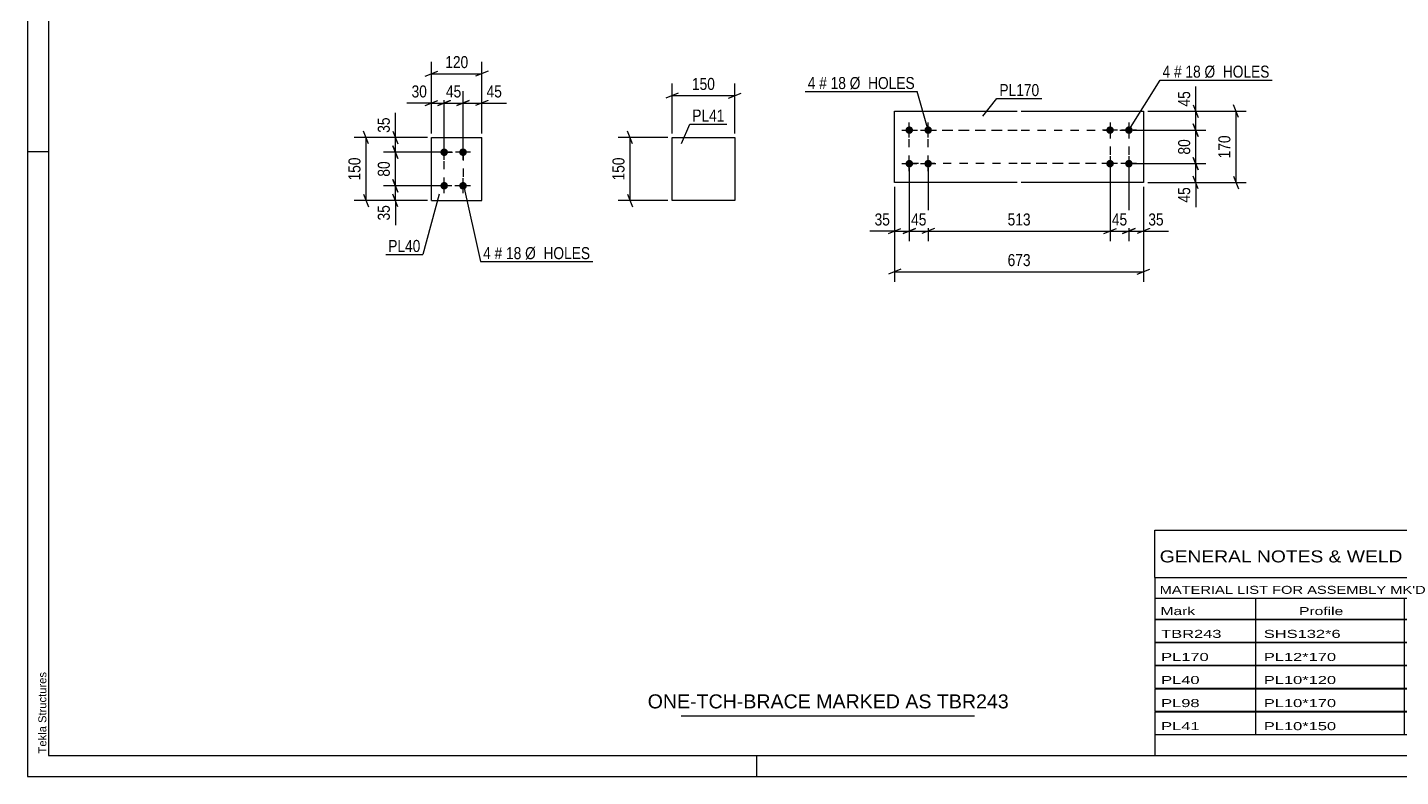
# Model space of a CAD drawing. Header units: millimetres. Extents: x 0 to 594, y 0 to 420.
# Drawn here: x 0 to 327.6, y 0 to 178.6 of the extents above; entities that cross this region are included whole.
import ezdxf

# ---------------------------------------------------------------- set-up
doc = ezdxf.new("R2010")
doc.units = ezdxf.units.MM
doc.linetypes.add('DXK_LINE_DOT2', pattern=[3.9198, 1.9599, -1.9599])
doc.styles.add('Arial', font='ARIAL.TTF', dxfattribs={"height": 0.2})
doc.styles.add('Arial Narrow', font='ARIALN.TTF', dxfattribs={"height": 0.2})

# ---------------------------------------------------------------- blocks, each defined once
blk = doc.blocks.new('Unknown-580874633-1129')
at = {"color": 5, "linetype": 'Continuous'}
for p, q in [((0, 420), (0, 0)), ((5, 415), (5, 5)), ((5, 149), (0, 149)), ((5, 5), (589, 5)), ((174, 0), (174, 5)), ((0, 0), (594, 0))]:
    blk.add_line(p, q, dxfattribs=at)
at = {"color": 174, "linetype": 'Continuous', "style": 'Arial'}
blk.add_text('Tekla Structures', height=1.9102, rotation=90, dxfattribs=at).set_placement((4.5, 5.5))
blk = doc.blocks.new('Part-580874633-3651 - 3650')
at = {"color": 2, "linetype": 'Continuous'}
for p, q in [((206.91, 158.65), (236.11, 158.65)), ((206.91, 141.65), (206.91, 158.65)), ((237.11, 158.65), (266.31, 158.65)), ((266.31, 158.65), (266.31, 141.65)), ((236.11, 141.65), (206.91, 141.65)), ((266.31, 141.65), (237.11, 141.65))]:
    blk.add_line(p, q, dxfattribs=at)
blk = doc.blocks.new('Bolt-580874633-3652 - 3650')
at = {"linetype": 'Continuous'}
for points in [[(258.31, 153.25, -1), (258.31, 155.05, -1)], [(262.81, 153.25, -1), (262.81, 155.05, -1)], [(258.31, 145.25, -1), (258.31, 147.05, -1)], [(262.81, 145.25, -1), (262.81, 147.05, -1)]]:
    blk.add_hatch(color=1, dxfattribs=at).paths.add_polyline_path(points)
at = {"color": 1, "linetype": 'Continuous'}
for p, q in [((260.11, 154.15), (256.51, 154.15)), ((258.31, 155.95), (258.31, 152.35)), ((264.61, 154.15), (261.01, 154.15)), ((262.81, 155.95), (262.81, 152.35)), ((258.31, 147.95), (258.31, 144.35)), ((262.81, 147.95), (262.81, 144.35)), ((260.11, 146.15), (256.51, 146.15)), ((264.61, 146.15), (261.01, 146.15))]:
    blk.add_line(p, q, dxfattribs=at)
blk = doc.blocks.new('Bolt-580874633-3653 - 3650')
at = {"linetype": 'Continuous'}
for points in [[(210.41, 155.05, -1), (210.41, 153.25, -1)], [(214.91, 155.05, -1), (214.91, 153.25, -1)], [(210.41, 147.05, -1), (210.41, 145.25, -1)], [(214.91, 147.05, -1), (214.91, 145.25, -1)]]:
    blk.add_hatch(color=1, dxfattribs=at).paths.add_polyline_path(points)
at = {"color": 1, "linetype": 'Continuous'}
for p, q in [((208.61, 154.15), (212.21, 154.15)), ((210.41, 152.35), (210.41, 155.95)), ((213.11, 154.15), (216.71, 154.15)), ((214.91, 152.35), (214.91, 155.95)), ((210.41, 144.35), (210.41, 147.95)), ((214.91, 144.35), (214.91, 147.95)), ((208.61, 146.15), (212.21, 146.15)), ((213.11, 146.15), (216.71, 146.15))]:
    blk.add_line(p, q, dxfattribs=at)
blk = doc.blocks.new('Part-580874633-1555 - 1539')
at = {"color": 2, "linetype": 'Continuous'}
for p, q in [((96.43, 137.38), (96.43, 152.38)), ((96.43, 152.38), (108.43, 152.38)), ((108.43, 137.38), (108.43, 152.38)), ((96.43, 137.38), (96.43, 137.38)), ((96.43, 137.38), (108.43, 137.38)), ((108.43, 137.38), (108.43, 137.38))]:
    blk.add_line(p, q, dxfattribs=at)
at = {"color": 7, "linetype": 'DXK_LINE_DOT2'}
for p, q in [((96.43, 152.38), (108.43, 152.38)), ((96.43, 137.38), (96.43, 137.38)), ((96.43, 137.38), (108.43, 137.38)), ((108.43, 137.38), (108.43, 137.38))]:
    blk.add_line(p, q, dxfattribs=at)
blk = doc.blocks.new('Bolt-580874633-1560 - 1539')
at = {"linetype": 'Continuous'}
for points in [[(99.43, 147.98), (99.24, 148), (99.06, 148.06), (98.9, 148.15), (98.76, 148.28), (98.65, 148.43), (98.57, 148.6), (98.53, 148.79), (98.53, 148.98), (98.57, 149.16), (98.65, 149.33), (98.76, 149.48), (98.9, 149.61), (99.06, 149.7), (99.24, 149.76), (99.43, 149.78), (99.62, 149.76), (99.79, 149.7), (99.96, 149.61), (100.1, 149.48), (100.21, 149.33), (100.28, 149.16), (100.32, 148.98), (100.32, 148.79), (100.28, 148.6), (100.21, 148.43), (100.1, 148.28), (99.96, 148.15), (99.79, 148.06), (99.62, 148)], [(103.93, 147.98), (103.74, 148), (103.56, 148.06), (103.4, 148.15), (103.26, 148.28), (103.15, 148.43), (103.07, 148.6), (103.03, 148.79), (103.03, 148.98), (103.07, 149.16), (103.15, 149.33), (103.26, 149.48), (103.4, 149.61), (103.56, 149.7), (103.74, 149.76), (103.93, 149.78), (104.12, 149.76), (104.29, 149.7), (104.46, 149.61), (104.6, 149.48), (104.71, 149.33), (104.78, 149.16), (104.82, 148.98), (104.82, 148.79), (104.78, 148.6), (104.71, 148.43), (104.6, 148.28), (104.46, 148.15), (104.29, 148.06), (104.12, 148)], [(99.43, 139.98), (99.24, 140), (99.06, 140.06), (98.9, 140.15), (98.76, 140.28), (98.65, 140.43), (98.57, 140.6), (98.53, 140.79), (98.53, 140.98), (98.57, 141.16), (98.65, 141.33), (98.76, 141.48), (98.9, 141.61), (99.06, 141.7), (99.24, 141.76), (99.43, 141.78), (99.62, 141.76), (99.79, 141.7), (99.96, 141.61), (100.1, 141.48), (100.21, 141.33), (100.28, 141.16), (100.32, 140.98), (100.32, 140.79), (100.28, 140.6), (100.21, 140.43), (100.1, 140.28), (99.96, 140.15), (99.79, 140.06), (99.62, 140)], [(103.93, 139.98), (103.74, 140), (103.56, 140.06), (103.4, 140.15), (103.26, 140.28), (103.15, 140.43), (103.07, 140.6), (103.03, 140.79), (103.03, 140.98), (103.07, 141.16), (103.15, 141.33), (103.26, 141.48), (103.4, 141.61), (103.56, 141.7), (103.74, 141.76), (103.93, 141.78), (104.12, 141.76), (104.29, 141.7), (104.46, 141.61), (104.6, 141.48), (104.71, 141.33), (104.78, 141.16), (104.82, 140.98), (104.82, 140.79), (104.78, 140.6), (104.71, 140.43), (104.6, 140.28), (104.46, 140.15), (104.29, 140.06), (104.12, 140)]]:
    blk.add_hatch(color=1, dxfattribs=at).paths.add_polyline_path(points)
at = {"color": 1, "linetype": 'Continuous'}
for p, q in [((101.23, 148.88), (97.63, 148.88)), ((99.43, 147.08), (99.43, 150.68)), ((105.73, 148.88), (102.13, 148.88)), ((103.93, 147.08), (103.93, 150.68)), ((101.23, 140.88), (97.63, 140.88)), ((99.43, 139.08), (99.43, 142.68)), ((105.73, 140.88), (102.13, 140.88)), ((103.93, 139.08), (103.93, 142.68))]:
    blk.add_line(p, q, dxfattribs=at)
blk = doc.blocks.new('Part-580874633-1515 - 1499')
at = {"color": 2, "linetype": 'Continuous'}
for p, q in [((153.8, 152.38), (168.8, 152.38)), ((153.8, 137.38), (153.8, 152.38)), ((168.8, 152.38), (168.8, 137.38)), ((168.8, 137.38), (153.8, 137.38))]:
    blk.add_line(p, q, dxfattribs=at)
blk = doc.blocks.new('Rectangle-580874633-3829 - 3650')
at = {"color": 1, "linetype": 'DXK_LINE_DOT2'}
for p, q in [((210.41, 154.15), (236.11, 154.15)), ((210.41, 146.15), (210.41, 154.15)), ((237.11, 154.15), (262.81, 154.15)), ((262.81, 154.15), (262.81, 146.15)), ((236.11, 146.15), (210.41, 146.15)), ((262.81, 146.15), (237.11, 146.15))]:
    blk.add_line(p, q, dxfattribs=at)
blk = doc.blocks.new('Rectangle-580874633-1669 - 1539')
at = {"color": 1, "linetype": 'DXK_LINE_DOT2'}
blk.add_lwpolyline([(99.43, 148.88), (103.93, 148.88), (103.93, 140.88), (99.43, 140.88), (99.43, 148.88)], close=True, dxfattribs=at)
blk = doc.blocks.new('Rectangle-580874633-3839 - 3650')
at = {"color": 1, "linetype": 'DXK_LINE_DOT2'}
for p, q in [((214.91, 154.15), (236.11, 154.15)), ((214.91, 146.15), (214.91, 154.15)), ((237.11, 154.15), (258.31, 154.15)), ((258.31, 154.15), (258.31, 146.15)), ((236.11, 146.15), (214.91, 146.15)), ((258.31, 146.15), (237.11, 146.15))]:
    blk.add_line(p, q, dxfattribs=at)
blk = doc.blocks.new('StraightDimension-580874633-3658 - 3650')
at = {"color": 7, "linetype": 'Continuous'}
for p, q in [((262.81, 145.15), (262.81, 127.66)), ((266.31, 140.65), (266.31, 127.66)), ((261.31, 129.46), (264.31, 130.66)), ((262.81, 130.06), (266.31, 130.06)), ((267.81, 130.66), (264.81, 129.46))]:
    blk.add_line(p, q, dxfattribs=at)
at = {"color": 0}
blk.add_wipeout([(271.7, 130.81), (271.7, 135.01), (266.84, 135.01), (266.84, 130.81)], dxfattribs=at)
at = {"color": 7, "linetype": 'Continuous'}
blk.add_line((266.31, 130.06), (272.22, 130.06), dxfattribs=at)
blk.add_line((266.31, 130.06), (272.22, 130.06), dxfattribs=at)
at = {"color": 3, "style": 'Arial Narrow'}
blk.add_text('35', height=2.863, dxfattribs=at).set_placement((267.44, 131.41))
blk = doc.blocks.new('StraightDimension-580874633-3659 - 3650')
at = {"color": 7, "linetype": 'Continuous'}
for p, q in [((258.31, 145.15), (258.31, 127.66)), ((262.81, 145.15), (262.81, 127.66)), ((256.81, 129.46), (259.81, 130.66)), ((258.31, 130.06), (262.81, 130.06)), ((264.31, 130.66), (261.31, 129.46))]:
    blk.add_line(p, q, dxfattribs=at)
at = {"color": 0}
blk.add_wipeout([(262.99, 130.81), (262.99, 135.01), (258.14, 135.01), (258.14, 130.81)], dxfattribs=at)
at = {"color": 3, "style": 'Arial Narrow'}
blk.add_text('45', height=2.863, dxfattribs=at).set_placement((258.74, 131.41))
blk = doc.blocks.new('StraightDimension-580874633-3660 - 3650')
at = {"color": 7, "linetype": 'Continuous'}
for p, q in [((214.91, 145.15), (214.91, 127.66)), ((258.31, 145.15), (258.31, 127.66)), ((216.41, 130.66), (213.41, 129.46)), ((214.91, 130.06), (258.31, 130.06)), ((256.81, 129.46), (259.81, 130.66))]:
    blk.add_line(p, q, dxfattribs=at)
at = {"color": 0}
blk.add_wipeout([(239.96, 130.81), (239.96, 135.01), (233.27, 135.01), (233.27, 130.81)], dxfattribs=at)
at = {"color": 3, "style": 'Arial Narrow'}
blk.add_text('513', height=2.863, dxfattribs=at).set_placement((233.87, 131.41))
blk = doc.blocks.new('StraightDimension-580874633-3661 - 3650')
at = {"color": 7, "linetype": 'Continuous'}
for p, q in [((210.41, 145.15), (210.41, 127.66)), ((214.91, 145.15), (214.91, 127.66)), ((208.91, 129.46), (211.91, 130.66)), ((210.41, 130.06), (214.91, 130.06)), ((216.41, 130.66), (213.41, 129.46))]:
    blk.add_line(p, q, dxfattribs=at)
at = {"color": 0}
blk.add_wipeout([(215.09, 130.81), (215.09, 135.01), (210.24, 135.01), (210.24, 130.81)], dxfattribs=at)
at = {"color": 3, "style": 'Arial Narrow'}
blk.add_text('45', height=2.863, dxfattribs=at).set_placement((210.84, 131.41))
blk = doc.blocks.new('StraightDimension-580874633-3662 - 3650')
at = {"color": 7, "linetype": 'Continuous'}
for p, q in [((210.41, 145.15), (210.41, 127.66)), ((206.91, 140.65), (206.91, 127.66)), ((205.41, 129.46), (208.41, 130.66)), ((206.91, 130.06), (210.41, 130.06)), ((211.91, 130.66), (208.91, 129.46))]:
    blk.add_line(p, q, dxfattribs=at)
at = {"color": 0}
blk.add_wipeout([(206.39, 130.81), (206.39, 135.01), (201.53, 135.01), (201.53, 130.81)], dxfattribs=at)
at = {"color": 7, "linetype": 'Continuous'}
blk.add_line((206.91, 130.06), (201.01, 130.06), dxfattribs=at)
blk.add_line((206.91, 130.06), (201.01, 130.06), dxfattribs=at)
at = {"color": 3, "style": 'Arial Narrow'}
blk.add_text('35', height=2.863, dxfattribs=at).set_placement((202.13, 131.41))
blk = doc.blocks.new('StraightDimension-580874633-3678 - 3650')
at = {"color": 7, "linetype": 'Continuous'}
for p, q in [((206.91, 140.65), (206.91, 117.98)), ((266.31, 140.65), (266.31, 117.98)), ((208.41, 120.98), (205.41, 119.78)), ((206.91, 120.38), (266.31, 120.38)), ((264.81, 119.78), (267.81, 120.98))]:
    blk.add_line(p, q, dxfattribs=at)
at = {"color": 0}
blk.add_wipeout([(239.96, 121.13), (239.96, 125.33), (233.27, 125.33), (233.27, 121.13)], dxfattribs=at)
at = {"color": 3, "style": 'Arial Narrow'}
blk.add_text('673', height=2.863, dxfattribs=at).set_placement((233.87, 121.73))
blk = doc.blocks.new('StraightDimension-580874633-3698 - 3650')
at = {"color": 7, "linetype": 'Continuous'}
for p, q in [((267.31, 158.65), (290.77, 158.65)), ((288.97, 157.15), (287.77, 160.15)), ((288.37, 141.65), (288.37, 158.65)), ((267.31, 141.65), (290.77, 141.65)), ((287.77, 143.15), (288.97, 140.15))]:
    blk.add_line(p, q, dxfattribs=at)
at = {"color": 0}
blk.add_wipeout([(287.62, 153.49), (283.42, 153.49), (283.42, 146.81), (287.62, 146.81)], dxfattribs=at)
at = {"color": 3, "style": 'Arial Narrow'}
blk.add_text('170', height=2.863, rotation=90.0002, dxfattribs=at).set_placement((287.02, 147.41))
blk = doc.blocks.new('StraightDimension-580874633-3807 - 3650')
at = {"color": 7, "linetype": 'Continuous'}
for p, q in [((267.31, 158.65), (281.17, 158.65)), ((278.17, 160.15), (279.37, 157.15)), ((278.77, 154.15), (278.77, 158.65)), ((263.81, 154.15), (281.17, 154.15)), ((279.37, 152.65), (278.17, 155.65))]:
    blk.add_line(p, q, dxfattribs=at)
at = {"color": 0}
blk.add_wipeout([(278.02, 164.03), (273.82, 164.03), (273.82, 159.17), (278.02, 159.17)], dxfattribs=at)
at = {"color": 7, "linetype": 'Continuous'}
blk.add_line((278.77, 158.65), (278.77, 164.56), dxfattribs=at)
blk.add_line((278.77, 158.65), (278.77, 164.56), dxfattribs=at)
at = {"color": 3, "style": 'Arial Narrow'}
blk.add_text('45', height=2.863, rotation=90.0002, dxfattribs=at).set_placement((277.42, 159.77))
blk = doc.blocks.new('StraightDimension-580874633-3808 - 3650')
at = {"color": 7, "linetype": 'Continuous'}
for p, q in [((263.81, 154.15), (281.17, 154.15)), ((278.17, 155.65), (279.37, 152.65)), ((278.77, 146.15), (278.77, 154.15)), ((279.37, 144.65), (278.17, 147.65)), ((263.81, 146.15), (281.17, 146.15))]:
    blk.add_line(p, q, dxfattribs=at)
at = {"color": 0}
blk.add_wipeout([(278.02, 152.58), (273.82, 152.58), (273.82, 147.72), (278.02, 147.72)], dxfattribs=at)
at = {"color": 3, "style": 'Arial Narrow'}
blk.add_text('80', height=2.863, rotation=90.0002, dxfattribs=at).set_placement((277.42, 148.32))
blk = doc.blocks.new('StraightDimension-580874633-3809 - 3650')
at = {"color": 7, "linetype": 'Continuous'}
for p, q in [((278.17, 147.65), (279.37, 144.65)), ((263.81, 146.15), (281.17, 146.15)), ((278.77, 141.65), (278.77, 146.15)), ((267.31, 141.65), (281.17, 141.65)), ((279.37, 140.15), (278.17, 143.15))]:
    blk.add_line(p, q, dxfattribs=at)
at = {"color": 0}
blk.add_wipeout([(278.02, 141.12), (273.82, 141.12), (273.82, 136.27), (278.02, 136.27)], dxfattribs=at)
at = {"color": 7, "linetype": 'Continuous'}
blk.add_line((278.77, 141.65), (278.77, 135.74), dxfattribs=at)
blk.add_line((278.77, 141.65), (278.77, 135.74), dxfattribs=at)
at = {"color": 3, "style": 'Arial Narrow'}
blk.add_text('45', height=2.863, rotation=90.0002, dxfattribs=at).set_placement((277.42, 136.87))
blk = doc.blocks.new('StraightDimension-580874633-1579 - 1539')
at = {"color": 7, "linetype": 'Continuous'}
for p, q in [((94.93, 159.99), (97.93, 161.19)), ((96.43, 153.38), (96.43, 163.44)), ((96.43, 160.59), (99.43, 160.59)), ((100.93, 161.19), (97.93, 159.99)), ((99.43, 149.88), (99.43, 163.44))]:
    blk.add_line(p, q, dxfattribs=at)
at = {"color": 0}
blk.add_wipeout([(95.9, 161.34), (95.9, 165.54), (91.05, 165.54), (91.05, 161.34)], dxfattribs=at)
at = {"color": 7, "linetype": 'Continuous'}
blk.add_line((96.43, 160.59), (90.52, 160.59), dxfattribs=at)
blk.add_line((96.43, 160.59), (90.52, 160.59), dxfattribs=at)
at = {"color": 3, "style": 'Arial Narrow'}
blk.add_text('30', height=2.863, dxfattribs=at).set_placement((91.65, 161.94))
blk = doc.blocks.new('StraightDimension-580874633-1656 - 1539')
at = {"color": 7, "linetype": 'Continuous'}
for p, q in [((95.43, 152.38), (84.95, 152.38)), ((87.2, 153.88), (88.4, 150.88)), ((87.8, 148.88), (87.8, 152.38)), ((98.43, 148.88), (84.95, 148.88)), ((88.4, 147.38), (87.2, 150.38))]:
    blk.add_line(p, q, dxfattribs=at)
at = {"color": 0}
blk.add_wipeout([(87.05, 157.76), (82.85, 157.76), (82.85, 152.91), (87.05, 152.91)], dxfattribs=at)
at = {"color": 7, "linetype": 'Continuous'}
blk.add_line((87.8, 152.38), (87.8, 158.29), dxfattribs=at)
blk.add_line((87.8, 152.38), (87.8, 158.29), dxfattribs=at)
at = {"color": 3, "style": 'Arial Narrow'}
blk.add_text('35', height=2.863, rotation=90.0002, dxfattribs=at).set_placement((86.45, 153.51))
blk = doc.blocks.new('StraightDimension-580874633-1592 - 1539')
at = {"color": 7, "linetype": 'Continuous'}
for p, q in [((97.93, 159.99), (100.93, 161.19)), ((99.43, 149.88), (99.43, 163.44)), ((99.43, 160.59), (103.93, 160.59)), ((105.43, 161.19), (102.43, 159.99)), ((103.93, 149.88), (103.93, 163.44))]:
    blk.add_line(p, q, dxfattribs=at)
at = {"color": 0}
blk.add_wipeout([(104.11, 161.34), (104.11, 165.54), (99.25, 165.54), (99.25, 161.34)], dxfattribs=at)
at = {"color": 3, "style": 'Arial Narrow'}
blk.add_text('45', height=2.863, dxfattribs=at).set_placement((99.85, 161.94))
blk = doc.blocks.new('StraightDimension-580874633-1562 - 1539')
at = {"color": 7, "linetype": 'Continuous'}
for p, q in [((96.43, 153.38), (96.43, 170.44)), ((108.43, 153.38), (108.43, 170.44)), ((94.93, 166.99), (97.93, 168.19)), ((96.43, 167.59), (108.43, 167.59)), ((109.93, 168.19), (106.93, 166.99))]:
    blk.add_line(p, q, dxfattribs=at)
at = {"color": 0}
blk.add_wipeout([(105.77, 168.34), (105.77, 172.54), (99.09, 172.54), (99.09, 168.34)], dxfattribs=at)
at = {"color": 3, "style": 'Arial Narrow'}
blk.add_text('120', height=2.863, dxfattribs=at).set_placement((99.69, 168.94))
blk = doc.blocks.new('StraightDimension-580874633-1602 - 1539')
at = {"color": 7, "linetype": 'Continuous'}
for p, q in [((102.43, 159.99), (105.43, 161.19)), ((103.93, 149.88), (103.93, 163.44)), ((103.93, 160.59), (108.43, 160.59)), ((109.93, 161.19), (106.93, 159.99)), ((108.43, 153.38), (108.43, 163.44))]:
    blk.add_line(p, q, dxfattribs=at)
at = {"color": 0}
blk.add_wipeout([(113.81, 161.34), (113.81, 165.54), (108.95, 165.54), (108.95, 161.34)], dxfattribs=at)
at = {"color": 7, "linetype": 'Continuous'}
blk.add_line((108.43, 160.59), (114.34, 160.59), dxfattribs=at)
blk.add_line((108.43, 160.59), (114.34, 160.59), dxfattribs=at)
at = {"color": 3, "style": 'Arial Narrow'}
blk.add_text('45', height=2.863, dxfattribs=at).set_placement((109.55, 161.94))
blk = doc.blocks.new('StraightDimension-580874633-1616 - 1539')
at = {"color": 7, "linetype": 'Continuous'}
for p, q in [((95.43, 152.38), (77.95, 152.38)), ((81.4, 150.88), (80.2, 153.88)), ((80.8, 137.38), (80.8, 152.38)), ((80.2, 138.88), (81.4, 135.88)), ((95.43, 137.38), (77.95, 137.38))]:
    blk.add_line(p, q, dxfattribs=at)
at = {"color": 0}
blk.add_wipeout([(80.05, 148.22), (75.85, 148.22), (75.85, 141.54), (80.05, 141.54)], dxfattribs=at)
at = {"color": 3, "style": 'Arial Narrow'}
blk.add_text('150', height=2.863, rotation=90.0002, dxfattribs=at).set_placement((79.45, 142.14))
blk = doc.blocks.new('StraightDimension-580874633-1633 - 1539')
at = {"color": 7, "linetype": 'Continuous'}
for p, q in [((98.43, 140.88), (84.95, 140.88)), ((87.2, 142.38), (88.4, 139.38)), ((87.8, 137.38), (87.8, 140.88)), ((88.4, 135.88), (87.2, 138.88)), ((95.43, 137.38), (84.95, 137.38))]:
    blk.add_line(p, q, dxfattribs=at)
at = {"color": 0}
blk.add_wipeout([(87.05, 136.86), (82.85, 136.86), (82.85, 132), (87.05, 132)], dxfattribs=at)
at = {"color": 7, "linetype": 'Continuous'}
blk.add_line((87.8, 137.38), (87.8, 131.48), dxfattribs=at)
blk.add_line((87.8, 137.38), (87.8, 131.48), dxfattribs=at)
at = {"color": 3, "style": 'Arial Narrow'}
blk.add_text('35', height=2.863, rotation=90.0002, dxfattribs=at).set_placement((86.45, 132.6))
blk = doc.blocks.new('StraightDimension-580874633-1646 - 1539')
at = {"color": 7, "linetype": 'Continuous'}
for p, q in [((98.43, 148.88), (84.95, 148.88)), ((87.2, 150.38), (88.4, 147.38)), ((87.8, 140.88), (87.8, 148.88)), ((98.43, 140.88), (84.95, 140.88)), ((88.4, 139.38), (87.2, 142.38))]:
    blk.add_line(p, q, dxfattribs=at)
at = {"color": 0}
blk.add_wipeout([(87.05, 147.31), (82.85, 147.31), (82.85, 142.45), (87.05, 142.45)], dxfattribs=at)
at = {"color": 3, "style": 'Arial Narrow'}
blk.add_text('80', height=2.863, rotation=90.0002, dxfattribs=at).set_placement((86.45, 143.05))
blk = doc.blocks.new('StraightDimension-580874633-1517 - 1499')
at = {"color": 7, "linetype": 'Continuous'}
for p, q in [((152.8, 152.38), (140.95, 152.38)), ((144.4, 150.88), (143.2, 153.88)), ((143.8, 137.38), (143.8, 152.38)), ((143.2, 138.88), (144.4, 135.88)), ((152.8, 137.38), (140.95, 137.38))]:
    blk.add_line(p, q, dxfattribs=at)
at = {"color": 0}
blk.add_wipeout([(143.05, 148.22), (138.85, 148.22), (138.85, 141.54), (143.05, 141.54)], dxfattribs=at)
at = {"color": 3, "style": 'Arial Narrow'}
blk.add_text('150', height=2.863, rotation=90.0002, dxfattribs=at).set_placement((142.45, 142.14))
blk = doc.blocks.new('StraightDimension-580874633-1526 - 1499')
at = {"color": 7, "linetype": 'Continuous'}
for p, q in [((153.8, 153.38), (153.8, 165.23)), ((168.8, 153.38), (168.8, 165.23)), ((155.3, 162.98), (152.3, 161.78)), ((153.8, 162.38), (168.8, 162.38)), ((167.3, 161.78), (170.3, 162.98))]:
    blk.add_line(p, q, dxfattribs=at)
at = {"color": 0}
blk.add_wipeout([(164.64, 163.13), (164.64, 167.33), (157.95, 167.33), (157.95, 163.13)], dxfattribs=at)
at = {"color": 3, "style": 'Arial Narrow'}
blk.add_text('150', height=2.863, dxfattribs=at).set_placement((158.55, 163.73))
blk = doc.blocks.new('Unknown-580874633-4647')
at = {"color": 7, "linetype": 'Continuous'}
for p, q in [((269, 58.75), (429, 58.75)), ((269, 47.5), (269, 58.75)), ((429, 58.75), (429, 47.5)), ((269, 47.5), (429, 47.5)), ((269, 47.5), (269, 42.5)), ((429, 47.5), (429, 42.5)), ((269, 42.5), (429, 42.5)), ((269, 42.5), (269, 37.5)), ((293, 42.5), (293, 37.5)), ((328.5, 42.5), (328.5, 37.5)), ((354.5, 42.5), (354.5, 37.5)), ((367.5, 42.5), (367.5, 37.5)), ((385, 42.5), (385, 37.5)), ((407, 42.5), (407, 37.5)), ((429, 42.5), (429, 37.5)), ((269, 37.5), (429, 37.5)), ((269, 37.45), (269, 32.05)), ((269, 37.45), (429, 37.45)), ((293, 37.5), (293, 32)), ((328.5, 37.5), (328.5, 32)), ((354.5, 37.5), (354.5, 32)), ((367.5, 37.5), (367.5, 32)), ((385, 37.5), (385, 32)), ((407, 37.5), (407, 32)), ((429, 37.45), (429, 32.05)), ((269, 32.05), (429, 32.05)), ((269, 31.95), (269, 26.55)), ((269, 31.95), (429, 31.95)), ((293, 32), (293, 26.5)), ((328.5, 32), (328.5, 26.5)), ((354.5, 32), (354.5, 26.5)), ((367.5, 32), (367.5, 26.5)), ((385, 32), (385, 26.5)), ((407, 32), (407, 26.5)), ((429, 31.95), (429, 26.55)), ((269, 26.55), (429, 26.55)), ((269, 26.45), (269, 21.05)), ((269, 26.45), (429, 26.45)), ((293, 26.5), (293, 21)), ((328.5, 26.5), (328.5, 21)), ((354.5, 26.5), (354.5, 21)), ((367.5, 26.5), (367.5, 21)), ((385, 26.5), (385, 21)), ((407, 26.5), (407, 21)), ((429, 26.45), (429, 21.05)), ((269, 21.05), (429, 21.05)), ((269, 20.95), (269, 15.55)), ((269, 20.95), (429, 20.95)), ((293, 21), (293, 15.5)), ((328.5, 21), (328.5, 15.5)), ((354.5, 21), (354.5, 15.5)), ((367.5, 21), (367.5, 15.5)), ((385, 21), (385, 15.5)), ((407, 21), (407, 15.5)), ((429, 20.95), (429, 15.55)), ((269, 15.55), (429, 15.55)), ((269, 15.45), (269, 10.05)), ((269, 15.45), (429, 15.45)), ((293, 15.5), (293, 10)), ((328.5, 15.5), (328.5, 10)), ((354.5, 15.5), (354.5, 10)), ((367.5, 15.5), (367.5, 10)), ((385, 15.5), (385, 10)), ((407, 15.5), (407, 10)), ((429, 15.45), (429, 10.05)), ((269, 10.05), (429, 10.05)), ((269, 10), (429, 10)), ((269, 10), (269, 5)), ((385, 10), (385, 5)), ((407, 10), (407, 5)), ((429, 10), (429, 5)), ((269, 5), (429, 5))]:
    blk.add_line(p, q, dxfattribs=at)
at = {"color": 7, "style": 'Arial Narrow'}
for s, height, width, p in [('GENERAL NOTES & WELD DETAILS :', 2.8633, 1.4, (270.15, 51.06)), ('REFER TYP DRAWING TYP-01', 1.9089, 1.6, (353.7, 51.16)), ("MATERIAL LIST FOR ASSEMBLY MK'D", 1.9089, 1.6, (270.15, 43.56)), ('TBR243', 1.909, 1.794707, (361.59, 43.47)), ('1', 1.91, 1.794707, (391.08, 43.56)), ('No. Required', 1.9089, 1.6, (400.41, 43.56)), ('Mark', 1.909, 1.7, (270.34, 38.5)), ('Profile', 1.909, 1.7, (303.41, 38.5)), ('Material', 1.909, 1.7, (333.54, 38.56)), ('No.', 1.909, 1.7, (358.5, 38.56)), ('Length', 1.909, 1.7, (369, 38.56)), ('Area', 1.909, 1.7, (391.5, 38.56)), ('Weight', 1.909, 1.7, (411, 38.56))]:
    blk.add_text(s, height=height, dxfattribs=dict(at, width=width)).set_placement(p)
at = {"color": 7, "linetype": 'Continuous', "style": 'Arial Narrow'}
for s, height, width, p in [('TBR243', 1.909, 1.794707, (270.5, 33.06)), ('SHS132*6', 1.909, 1.794707, (295, 33.06)), ('E350', 1.909, 1.794707, (334.74, 33.06)), ('1', 1.91, 1.794707, (358.86, 33.06)), ('5674', 1.909, 1.794707, (371.58, 33.06)), ('3.0', 1.909, 1.794707, (395.32, 33.06)), ('134.3', 1.909, 1.794707, (411.96, 33.06)), ('PL170', 1.909, 1.794707, (270.5, 27.56)), ('PL12*170', 1.909, 1.794707, (295, 27.56)), ('E350', 1.909, 1.794707, (334.74, 27.56)), ('673', 1.909, 1.794707, (373.77, 27.56)), ('0.2', 1.909, 1.794707, (395.32, 27.56)), ('10.8', 1.909, 1.794707, (414.14, 27.56)), ('1', 1.91, 1.794707, (358.86, 27.56)), ('PL40', 1.909, 1.794707, (270.5, 22.06)), ('PL10*120', 1.909, 1.794707, (295, 22.06)), ('E350', 1.909, 1.794707, (334.74, 22.06)), ('4', 1.91, 1.794707, (358.86, 22.06)), ('150', 1.909, 1.794707, (373.77, 22.06)), ('0.0', 1.909, 1.794707, (395.32, 22.06)), ('5.7', 1.909, 1.794707, (416.33, 22.06)), ('PL98', 1.909, 1.794707, (270.5, 16.56)), ('PL10*170', 1.909, 1.794707, (295, 16.56)), ('E350', 1.909, 1.794707, (334.74, 16.56)), ('1', 1.91, 1.794707, (358.86, 16.56)), ('170', 1.909, 1.794707, (373.77, 16.56)), ('0.1', 1.909, 1.794707, (395.32, 16.56)), ('2.3', 1.909, 1.794707, (416.33, 16.56)), ('PL41', 1.909, 1.794707, (270.5, 11.06)), ('PL10*150', 1.909, 1.794707, (295, 11.06)), ('E350', 1.909, 1.794707, (334.74, 11.06)), ('1', 1.91, 1.794707, (358.86, 11.06)), ('150', 1.909, 1.794707, (373.77, 11.06)), ('0.1', 1.909, 1.794707, (395.32, 11.06)), ('1.8', 1.909, 1.794707, (416.33, 11.06)), ('Total', 1.909, 1.7, (371.33, 6.5)), ('3.5', 1.909, 1.794707, (394.83, 6.5)), ('154.8', 1.909, 1.794707, (411.96, 6.5))]:
    blk.add_text(s, height=height, dxfattribs=dict(at, width=width)).set_placement(p)
blk = doc.blocks.new('Unknown-580874633-4648')
at = {"color": 7, "linetype": 'Continuous'}
blk.add_line((156, 14.5), (226, 14.5), dxfattribs=at)
at = {"color": 7, "style": 'Arial'}
blk.add_text('ONE-TCH-BRACE MARKED AS TBR243', height=3.3428, dxfattribs=at).set_placement((147.99, 16.25))
blk = doc.blocks.new('Mark-580874633-3705 - 3650')
at = {"color": 0}
blk.add_wipeout([(188.01, 163.95), (188.01, 166.95), (186.18, 166.95), (186.18, 163.95)], dxfattribs=at)
blk.add_wipeout([(188.01, 163.95), (188.01, 166.95), (186.18, 166.95), (186.18, 163.95)], dxfattribs=at)
blk.add_wipeout([(190.74, 163.95), (190.74, 166.95), (188.91, 166.95), (188.91, 163.95)], dxfattribs=at)
blk.add_wipeout([(190.74, 163.95), (190.74, 166.95), (188.91, 166.95), (188.91, 163.95)], dxfattribs=at)
at = {"color": 3, "style": 'Arial Narrow'}
blk.add_text('4', height=2.86, dxfattribs=at).set_placement((186.18, 163.95))
at = {"color": 0}
blk.add_wipeout([(195.29, 163.95), (195.29, 166.95), (191.64, 166.95), (191.64, 163.95)], dxfattribs=at)
blk.add_wipeout([(195.29, 163.95), (195.29, 166.95), (191.64, 166.95), (191.64, 163.95)], dxfattribs=at)
at = {"color": 3, "style": 'Arial Narrow'}
blk.add_text('#', height=2.86, dxfattribs=at).set_placement((188.91, 163.95))
at = {"color": 0}
blk.add_wipeout([(211.72, 163.95), (211.72, 166.95), (196.19, 166.95), (196.19, 163.95)], dxfattribs=at)
blk.add_wipeout([(211.72, 163.95), (211.72, 166.95), (196.19, 166.95), (196.19, 163.95)], dxfattribs=at)
at = {"color": 7, "linetype": 'Continuous'}
for p in [(185.58, 163.35), (214.91, 154.15)]:
    blk.add_line(p, (212.32, 163.35), dxfattribs=at)
at = {"color": 3, "style": 'Arial Narrow'}
for s, p in [('18', (191.64, 163.95)), ('Ø  HOLES', (196.19, 163.95))]:
    blk.add_text(s, height=2.863, dxfattribs=at).set_placement(p)
blk = doc.blocks.new('Mark-580874633-3701 - 3650')
at = {"color": 0}
blk.add_wipeout([(241.42, 162.27), (241.42, 165.27), (231.91, 165.27), (231.91, 162.27)], dxfattribs=at)
blk.add_wipeout([(241.42, 162.27), (241.42, 165.27), (231.91, 165.27), (231.91, 162.27)], dxfattribs=at)
at = {"color": 30, "linetype": 'Continuous'}
for p, q in [((227.98, 157.49), (231.31, 161.67)), ((231.31, 161.67), (242.02, 161.67))]:
    blk.add_line(p, q, dxfattribs=at)
at = {"color": 3, "style": 'Arial Narrow'}
blk.add_text('PL170', height=2.863, dxfattribs=at).set_placement((231.91, 162.27))
blk = doc.blocks.new('Mark-580874633-3704 - 3650')
at = {"color": 0}
blk.add_wipeout([(272.66, 166.66), (272.66, 169.66), (270.83, 169.66), (270.83, 166.66)], dxfattribs=at)
blk.add_wipeout([(272.66, 166.66), (272.66, 169.66), (270.83, 169.66), (270.83, 166.66)], dxfattribs=at)
at = {"color": 7, "linetype": 'Continuous'}
blk.add_line((262.81, 154.15), (270.23, 166.06), dxfattribs=at)
at = {"color": 0}
blk.add_wipeout([(275.39, 166.66), (275.39, 169.66), (273.56, 169.66), (273.56, 166.66)], dxfattribs=at)
blk.add_wipeout([(275.39, 166.66), (275.39, 169.66), (273.56, 169.66), (273.56, 166.66)], dxfattribs=at)
at = {"color": 3, "style": 'Arial Narrow'}
blk.add_text('4', height=2.86, dxfattribs=at).set_placement((270.83, 166.66))
at = {"color": 0}
blk.add_wipeout([(279.94, 166.66), (279.94, 169.66), (276.29, 169.66), (276.29, 166.66)], dxfattribs=at)
blk.add_wipeout([(279.94, 166.66), (279.94, 169.66), (276.29, 169.66), (276.29, 166.66)], dxfattribs=at)
at = {"color": 3, "style": 'Arial Narrow'}
blk.add_text('#', height=2.86, dxfattribs=at).set_placement((273.56, 166.66))
at = {"color": 0}
blk.add_wipeout([(296.37, 166.66), (296.37, 169.66), (280.84, 169.66), (280.84, 166.66)], dxfattribs=at)
blk.add_wipeout([(296.37, 166.66), (296.37, 169.66), (280.84, 169.66), (280.84, 166.66)], dxfattribs=at)
at = {"color": 7, "linetype": 'Continuous'}
blk.add_line((270.23, 166.06), (296.97, 166.06), dxfattribs=at)
at = {"color": 3, "style": 'Arial Narrow'}
for s, p in [('18', (276.29, 166.66)), ('Ø  HOLES', (280.84, 166.66))]:
    blk.add_text(s, height=2.863, dxfattribs=at).set_placement(p)
blk = doc.blocks.new('Mark-580874633-1551 - 1539')
at = {"color": 0}
blk.add_wipeout([(93.75, 125.09), (93.75, 128.09), (86.08, 128.09), (86.08, 125.09)], dxfattribs=at)
blk.add_wipeout([(93.75, 125.09), (93.75, 128.09), (86.08, 128.09), (86.08, 125.09)], dxfattribs=at)
at = {"color": 30, "linetype": 'Continuous'}
for p in [(98.27, 138.89), (85.48, 124.49)]:
    blk.add_line(p, (94.35, 124.49), dxfattribs=at)
at = {"color": 3, "style": 'Arial Narrow'}
blk.add_text('PL40', height=2.863, dxfattribs=at).set_placement((86.08, 125.09))
blk = doc.blocks.new('Mark-580874633-1556 - 1539')
at = {"color": 0}
blk.add_wipeout([(110.56, 123.38), (110.56, 126.38), (108.73, 126.38), (108.73, 123.38)], dxfattribs=at)
blk.add_wipeout([(110.56, 123.38), (110.56, 126.38), (108.73, 126.38), (108.73, 123.38)], dxfattribs=at)
at = {"color": 7, "linetype": 'Continuous'}
blk.add_line((104.05, 141.03), (108.13, 122.78), dxfattribs=at)
at = {"color": 0}
blk.add_wipeout([(113.28, 123.38), (113.28, 126.38), (111.46, 126.38), (111.46, 123.38)], dxfattribs=at)
blk.add_wipeout([(113.28, 123.38), (113.28, 126.38), (111.46, 126.38), (111.46, 123.38)], dxfattribs=at)
at = {"color": 3, "style": 'Arial Narrow'}
blk.add_text('4', height=2.86, dxfattribs=at).set_placement((108.73, 123.38))
at = {"color": 0}
blk.add_wipeout([(117.84, 123.38), (117.84, 126.38), (114.18, 126.38), (114.18, 123.38)], dxfattribs=at)
blk.add_wipeout([(117.84, 123.38), (117.84, 126.38), (114.18, 126.38), (114.18, 123.38)], dxfattribs=at)
at = {"color": 3, "style": 'Arial Narrow'}
blk.add_text('#', height=2.86, dxfattribs=at).set_placement((111.46, 123.38))
at = {"color": 0}
blk.add_wipeout([(134.27, 123.38), (134.27, 126.38), (118.74, 126.38), (118.74, 123.38)], dxfattribs=at)
blk.add_wipeout([(134.27, 123.38), (134.27, 126.38), (118.74, 126.38), (118.74, 123.38)], dxfattribs=at)
at = {"color": 7, "linetype": 'Continuous'}
blk.add_line((108.13, 122.78), (134.87, 122.78), dxfattribs=at)
at = {"color": 3, "style": 'Arial Narrow'}
for s, p in [('18', (114.18, 123.38)), ('Ø  HOLES', (118.74, 123.38))]:
    blk.add_text(s, height=2.863, dxfattribs=at).set_placement(p)
blk = doc.blocks.new('Mark-580874633-1511 - 1499')
at = {"color": 0}
blk.add_wipeout([(166.3, 156.2), (166.3, 159.2), (158.63, 159.2), (158.63, 156.2)], dxfattribs=at)
blk.add_wipeout([(166.3, 156.2), (166.3, 159.2), (158.63, 159.2), (158.63, 156.2)], dxfattribs=at)
at = {"color": 30, "linetype": 'Continuous'}
for p, q in [((156.07, 150.92), (158.03, 155.6)), ((158.03, 155.6), (166.9, 155.6))]:
    blk.add_line(p, q, dxfattribs=at)
at = {"color": 3, "style": 'Arial Narrow'}
blk.add_text('PL41', height=2.863, dxfattribs=at).set_placement((158.63, 156.2))

msp = doc.modelspace()

# ---------------------------------------------------------------- block references
for name in ['Unknown-580874633-1129', 'Part-580874633-3651 - 3650', 'Bolt-580874633-3653 - 3650', 'Rectangle-580874633-3829 - 3650', 'Rectangle-580874633-3839 - 3650', 'Bolt-580874633-3652 - 3650', 'Part-580874633-1555 - 1539', 'Part-580874633-1515 - 1499', 'Bolt-580874633-1560 - 1539', 'Rectangle-580874633-1669 - 1539', 'Unknown-580874633-4647', 'Unknown-580874633-4648']:
    msp.add_blockref(name, (0, 0))

# ---------------------------------------------------------------- next in the draw order: block references
for name in ['StraightDimension-580874633-1579 - 1539', 'Mark-580874633-3705 - 3650', 'Mark-580874633-3701 - 3650', 'StraightDimension-580874633-1517 - 1499', 'StraightDimension-580874633-3658 - 3650', 'Mark-580874633-1556 - 1539']:
    msp.add_blockref(name, (0, 0))

# ---------------------------------------------------------------- next in the draw order: block references
for name in ['StraightDimension-580874633-1526 - 1499', 'StraightDimension-580874633-1656 - 1539', 'StraightDimension-580874633-3659 - 3650']:
    msp.add_blockref(name, (0, 0))

# ---------------------------------------------------------------- next in the draw order: block references
for name in ['StraightDimension-580874633-1592 - 1539', 'Mark-580874633-1511 - 1499', 'StraightDimension-580874633-3660 - 3650']:
    msp.add_blockref(name, (0, 0))

# ---------------------------------------------------------------- next in the draw order: block references
for name in ['StraightDimension-580874633-1562 - 1539', 'StraightDimension-580874633-3661 - 3650']:
    msp.add_blockref(name, (0, 0))

# ---------------------------------------------------------------- next in the draw order: block references
for name in ['StraightDimension-580874633-1602 - 1539', 'StraightDimension-580874633-1616 - 1539', 'StraightDimension-580874633-3662 - 3650']:
    msp.add_blockref(name, (0, 0))

# ---------------------------------------------------------------- next in the draw order: block references
for name in ['StraightDimension-580874633-1633 - 1539', 'StraightDimension-580874633-3678 - 3650']:
    msp.add_blockref(name, (0, 0))

# ---------------------------------------------------------------- next in the draw order: block references
for name in ['StraightDimension-580874633-3698 - 3650', 'StraightDimension-580874633-1646 - 1539']:
    msp.add_blockref(name, (0, 0))

# ---------------------------------------------------------------- next in the draw order: block references
for name in ['StraightDimension-580874633-3807 - 3650', 'Mark-580874633-1551 - 1539']:
    msp.add_blockref(name, (0, 0))

# ---------------------------------------------------------------- next in the draw order: block references
msp.add_blockref('StraightDimension-580874633-3808 - 3650', (0, 0))

# ---------------------------------------------------------------- next in the draw order: block references
for name in ['Mark-580874633-3704 - 3650', 'StraightDimension-580874633-3809 - 3650']:
    msp.add_blockref(name, (0, 0))

doc.saveas('drawing.dxf')
